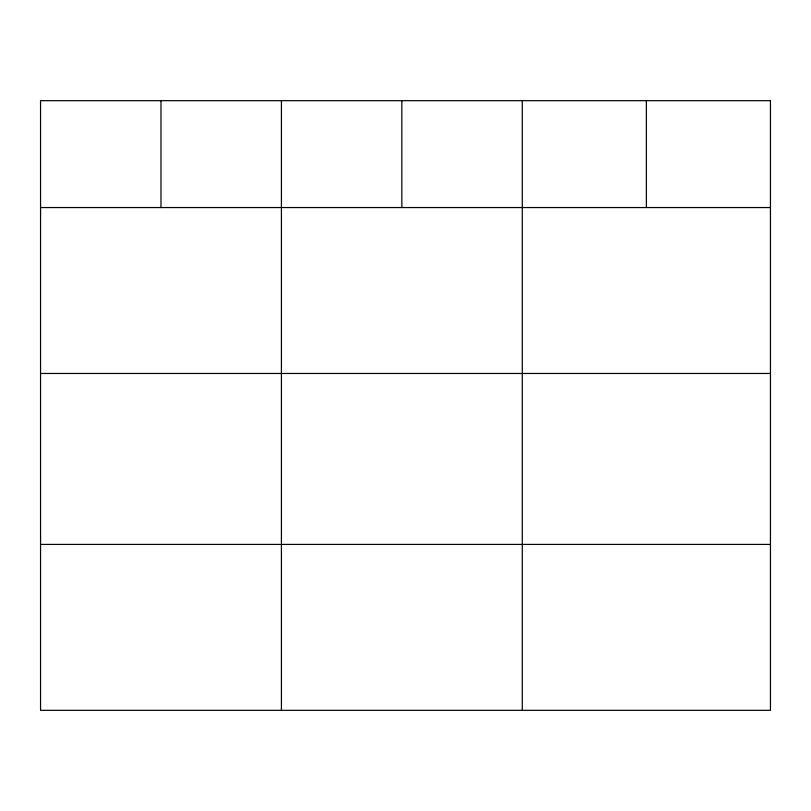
<?xml version="1.0" encoding="UTF-8"?>
<svg xmlns="http://www.w3.org/2000/svg" width="811" height="811" viewBox="0 0 811 811"><rect width="100%" height="100%" fill="white"/><g stroke="black" fill="none" stroke-linecap="round" stroke-linejoin="round"><path stroke-width="1.22" d="M40.55 207.555L770.45 207.555M40.55 373.465L770.45 373.465M40.55 544.414L770.45 544.414M646.367 100.676L646.367 207.555M522.284 100.676L522.284 710.324M401.85 100.676L401.85 207.555M281.417 100.676L281.417 710.324M160.983 100.676L160.983 207.555M770.45 100.676L40.55 100.676L40.55 710.324L770.45 710.324L770.45 100.676"/></g></svg>
